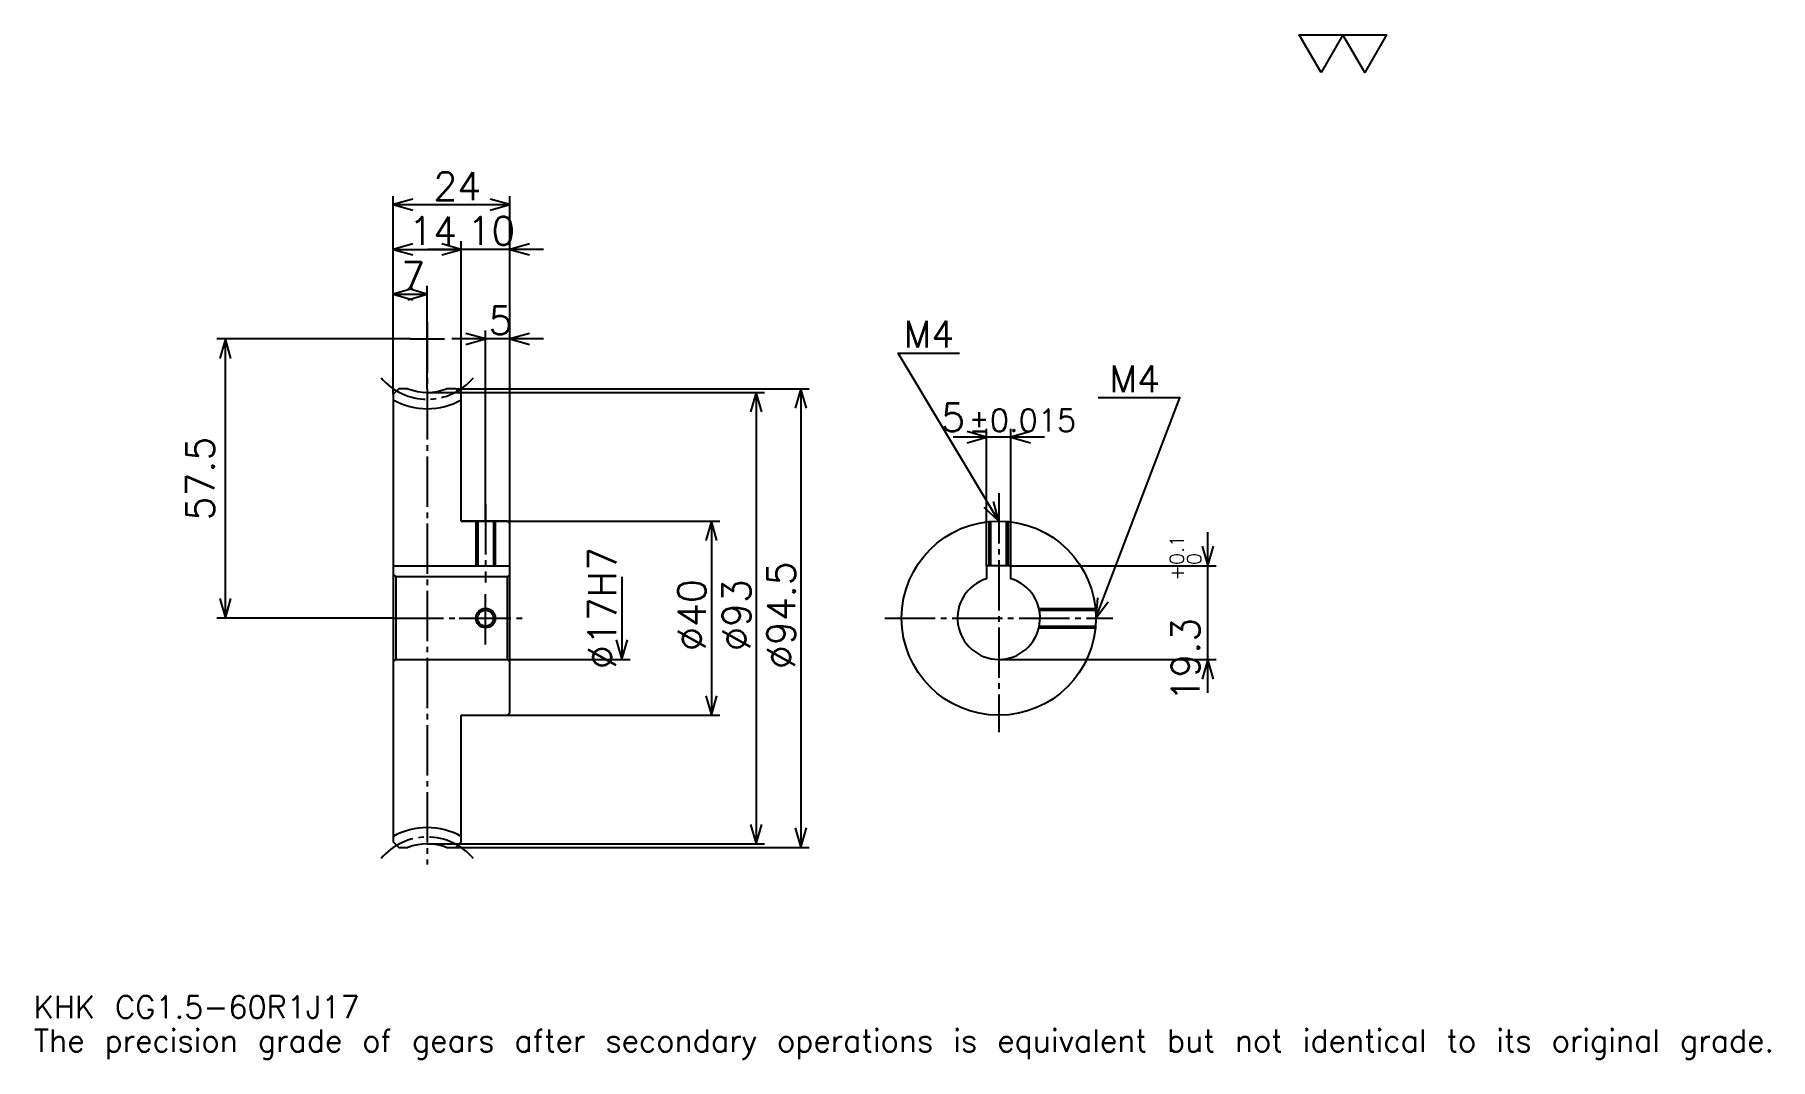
# Model space of a CAD drawing. Extents: x 12 to 369, y 4 to 215.
import ezdxf

# ---------------------------------------------------------------- set-up
doc = ezdxf.new("R2010")
doc.units = 0
doc.linetypes.add('DASHDOT', pattern=[13.829268, 10.371951, -1.152439, 1.152439, -1.152439])
doc.layers.get('0').update_dxf_attribs({"linetype": 'CONTINUOUS'})
doc.layers.add('DASHDOT', color=6, linetype='DASHDOT')
doc.styles.add('KANJI', font='TXT', dxfattribs={"bigfont": 'BIGFONT'})

msp = doc.modelspace()

# ---------------------------------------------------------------- linework, layer by layer
at = {"color": 5}
for p, q in [((85.548775, 142.326233), (85.548775, 181.963425)), ((85.548775, 180.234772), (109.548775, 180.234772)), ((109.548775, 142.326233), (109.548775, 181.963425)), ((99.548775, 142.326233), (99.548775, 172.743912)), ((85.548775, 171.015259), (99.548775, 171.015259)), ((116.463409, 171.015259), (92.63414, 171.015259)), ((85.548775, 161.795746), (92.548775, 161.795746)), ((92.548775, 142.326233), (92.548775, 163.524399)), ((104.548775, 142.326233), (104.548775, 154.304886)), ((89.006088, 152.576233), (49.246944, 152.576233)), ((50.975605, 95.076225), (50.975605, 152.576233)), ((116.463409, 152.576233), (97.63414, 152.576233)), ((85.548775, 141.173782), (85.548775, 142.326233)), ((92.548775, 141.576233), (109.548775, 141.576233)), ((98.396332, 142.326233), (109.548775, 142.326233)), ((99.548775, 141.173782), (99.548775, 142.326233)), ((104.548775, 115.076225), (104.548775, 142.326233)), ((104.548775, 115.076225), (104.548775, 142.326233)), ((109.548775, 142.326233), (171.204269, 142.326233)), ((109.548775, 114.576225), (109.548775, 142.326233)), ((109.548775, 141.576233), (161.984756, 141.576233)), ((160.256104, 141.576233), (160.256104, 48.576225)), ((169.475616, 142.326233), (169.475616, 47.826225)), ((219.634125, 132.362808), (200.804871, 132.362808)), ((207.719513, 105.876228), (207.719513, 134.091476)), ((212.719513, 105.876228), (212.719513, 134.091476)), ((99.548775, 115.076225), (109.548775, 115.076225)), ((109.548775, 115.076225), (152.765244, 115.076225)), ((151.036591, 115.076225), (151.036591, 75.076225)), ((253.26828, 79.661591), (253.26828, 112.790863)), ((212.719513, 105.876228), (254.996948, 105.876228)), ((132.597565, 103.576225), (132.597565, 86.576225)), ((85.548775, 95.076225), (49.246948, 95.076225)), ((109.548775, 86.576225), (134.326218, 86.576225)), ((210.219513, 86.576225), (254.996948, 86.576225)), ((99.548775, 75.076225), (109.548775, 75.076225)), ((109.548775, 75.076225), (152.765244, 75.076225)), ((92.548775, 48.576225), (109.548775, 48.576225)), ((98.396332, 47.826225), (109.548775, 47.826225)), ((109.548775, 48.576225), (161.984756, 48.576225)), ((109.548775, 47.826225), (171.204269, 47.826225))]:
    msp.add_line(p, q, dxfattribs=at)
at = {"color": 4}
for p, q in [((85.548775, 105.876228), (109.548775, 105.876228)), ((109.548775, 104.076225), (109.048775, 103.576225)), ((85.548775, 86.076225), (86.048775, 86.576225)), ((109.548775, 86.076225), (109.048775, 86.576225))]:
    msp.add_line(p, q, dxfattribs=at)
at = {"color": 7}
msp.add_lwpolyline([(276.585358, 207.439026), (272.090851, 215.229507), (290.068909, 215.229507), (285.574371, 207.439026), (281.079865, 215.229507), (276.585358, 207.439026)], dxfattribs=at)
at = {"color": 5}
for points in [[(89.582314, 181.387207), (85.548775, 180.234772), (89.582314, 179.082336)], [(105.515236, 179.082336), (109.548775, 180.234772), (105.515236, 181.387207)], [(89.582314, 172.167694), (85.548775, 171.015259), (89.582314, 169.862823)], [(95.515236, 169.862823), (99.548775, 171.015259), (95.515236, 172.167694)], [(95.515236, 169.862823), (99.548775, 171.015259), (95.515236, 172.167694)], [(113.582314, 172.167694), (109.548775, 171.015259), (113.582314, 169.862823)], [(89.582314, 162.948181), (85.548775, 161.795746), (89.582314, 160.643311)], [(88.515236, 160.643311), (92.548775, 161.795746), (88.515236, 162.948181)], [(100.515236, 151.423782), (104.548775, 152.576233), (100.515236, 153.728668)], [(113.582314, 153.728668), (109.548775, 152.576233), (113.582314, 151.423782)], [(52.128044, 148.542694), (50.975605, 152.576233), (49.823166, 148.542694)], [(210.219513, 115.076225), (189.475601, 149.649399), (202.152435, 149.649399)], [(161.408539, 137.542694), (160.256104, 141.576233), (159.103668, 137.542694)], [(170.628052, 138.292694), (169.475616, 142.326233), (168.323181, 138.292694)], [(230.219513, 95.076225), (247.506104, 140.429886), (230.680481, 140.429886)], [(203.685974, 131.210373), (207.719513, 132.362808), (203.685974, 133.515259)], [(216.753052, 133.515259), (212.719513, 132.362808), (216.753052, 131.210373)], [(207.156067, 117.942032), (210.219513, 115.076225), (209.132477, 119.127884)], [(152.189026, 111.042686), (151.036591, 115.076225), (149.884155, 111.042686)], [(252.115845, 109.90976), (253.26828, 105.876228), (254.420715, 109.90976)], [(49.823166, 99.109764), (50.975605, 95.076225), (52.128044, 99.109764)], [(230.579224, 99.255714), (230.219513, 95.076225), (232.732941, 98.434814)], [(131.445114, 90.609764), (132.597565, 86.576225), (133.75, 90.609764)], [(254.420715, 82.542694), (253.26828, 86.576225), (252.115845, 82.542694)], [(149.884155, 79.109764), (151.036591, 75.076225), (152.189026, 79.109764)], [(159.103668, 52.60976), (160.256104, 48.576225), (161.408539, 52.60976)], [(168.323181, 51.85976), (169.475616, 47.826225), (170.628052, 51.85976)]]:
    msp.add_lwpolyline(points, dxfattribs=at)
at = {"color": 4}
for points in [[(88.556595, 142.326233), (86.70121, 142.326233), (85.548775, 141.173782), (85.548775, 86.076225)], [(99.548775, 115.076225), (99.548775, 141.173782), (98.396332, 142.326233), (96.540955, 142.326233)], [(99.548775, 75.076225), (109.048775, 75.076225), (109.548775, 75.576225), (109.548775, 114.576225), (109.048775, 115.076225), (99.548775, 115.076225)], [(102.548775, 115.076225), (102.548775, 105.876228)], [(102.928772, 115.076225), (102.928772, 105.876228)], [(106.168777, 115.076225), (106.168777, 105.876228)], [(106.548775, 115.076225), (106.548775, 105.876228)], [(208.219513, 105.876228), (208.219513, 114.975975)], [(208.599503, 105.876228), (208.599503, 115.010506)], [(211.839508, 105.876228), (211.839508, 115.010506)], [(212.219513, 105.876228), (212.219513, 114.975975)], [(85.548775, 104.076225), (86.048775, 103.576225), (86.048775, 86.576225), (109.048775, 86.576225), (109.048775, 103.576225), (86.048775, 103.576225)], [(212.719513, 103.200264), (212.719513, 105.876228), (207.719513, 105.876228), (207.719513, 103.200264)], [(218.480865, 97.076225), (230.119263, 97.076225)], [(218.56369, 96.696228), (230.153778, 96.696228)], [(218.480865, 93.076225), (230.119263, 93.076225)], [(218.56369, 93.456223), (230.153778, 93.456223)], [(85.548775, 86.076225), (85.548775, 48.978664), (86.70121, 47.826225), (88.556595, 47.826225)], [(96.540955, 47.826225), (98.396332, 47.826225), (99.548775, 48.978664), (99.548775, 75.076225)]]:
    msp.add_lwpolyline(points, dxfattribs=at)
for centre, radius in [((210.219513, 95.076225), 20), ((104.548775, 95.076225), 1.62)]:
    msp.add_circle(centre, radius, dxfattribs=at)
at = {"color": 7}
msp.add_circle((104.548775, 95.076225), 2, dxfattribs=at)
at = {"color": 4}
for centre, radius, start, end in [((92.548775, 152.576233), 14.375, 240.85925873, 299.14074127), ((92.548775, 152.576233), 11, 248.72003407, 291.27996593), ((210.219513, 95.076225), 8.5, 107.10463483, 72.89536517), ((92.548775, 37.576225), 14.375, 60.85925873, 119.14074127), ((92.548775, 37.576225), 11, 68.72003407, 111.27996593)]:
    msp.add_arc(centre, radius, start, end, dxfattribs=at)
at = {"layer": 'DASHDOT', "color": 7}
for p, q in [((92.548775, 156.033539), (92.548775, 44.368908)), ((89.006088, 152.576233), (96.091461, 152.576233)), ((210.219513, 120.838425), (210.219513, 71.618912)), ((85.548775, 95.076225), (113.006088, 95.076225)), ((186.762192, 95.076225), (233.676819, 95.076225))]:
    msp.add_line(p, q, dxfattribs=at)
for points in [[(104.548775, 118.533539), (104.548775, 102.418907)], [(104.548775, 89.618912), (104.548775, 100.533539)], [(99.091461, 95.076225), (110.006088, 95.076225)]]:
    msp.add_lwpolyline(points, dxfattribs=at)
for centre, start, end in [((92.548775, 152.576233), 219.99999848, 320.00000553), ((92.548775, 37.576225), 39.99999447, 140.00000152)]:
    msp.add_arc(centre, 12.42, start, end, dxfattribs=at)

# ---------------------------------------------------------------- texts
at = {"color": 7, "style": 'KANJI'}
for s, height, p in [('24', 5.762195, (93.803345, 181.156708)), ('14', 5.762195, (88.803345, 171.937195)), ('10', 5.762195, (100.803345, 171.937195)), ('7', 5.762195, (87.176064, 162.717682)), ('5', 5.762195, (105.176064, 153.498169)), ('M4', 5.531708, (190.628052, 150.801834)), ('M4', 5.531708, (232.985352, 141.582321)), ('5', 5.762195, (198.325195, 133.515259)), ('%%p0.015', 4.609756, (204.029053, 133.515259)), ('KHK CG1.5-60R1J17', 4.609756, (11.52439, 12.676829)), ('The precision grade of gears after secondary operations is equivalent but not identical to its original grade.', 4.609756, (11.52439, 5.762195))]:
    msp.add_text(s, height=height, dxfattribs=at).set_placement(p)
for s, height, p in [('57.5', 5.762195, (48.670727, 115.18293)), ('0.1', 2.881098, (248.312805, 106.034035)), ('%%c17H7', 5.762195, (131.445114, 84.560219)), ('0', 2.881098, (251.885376, 106.034035)), ('%%c94.5', 5.762195, (168.323181, 84.560219)), ('+', 2.881098, (248.312805, 102.807205)), ('%%c40', 5.762195, (149.884155, 88.305649)), ('%%c93', 5.762195, (159.103668, 88.305649)), ('19.3', 5.762195, (251.539642, 77.866142))]:
    msp.add_text(s, height=height, rotation=90, dxfattribs=at).set_placement(p)

doc.saveas('drawing.dxf')
